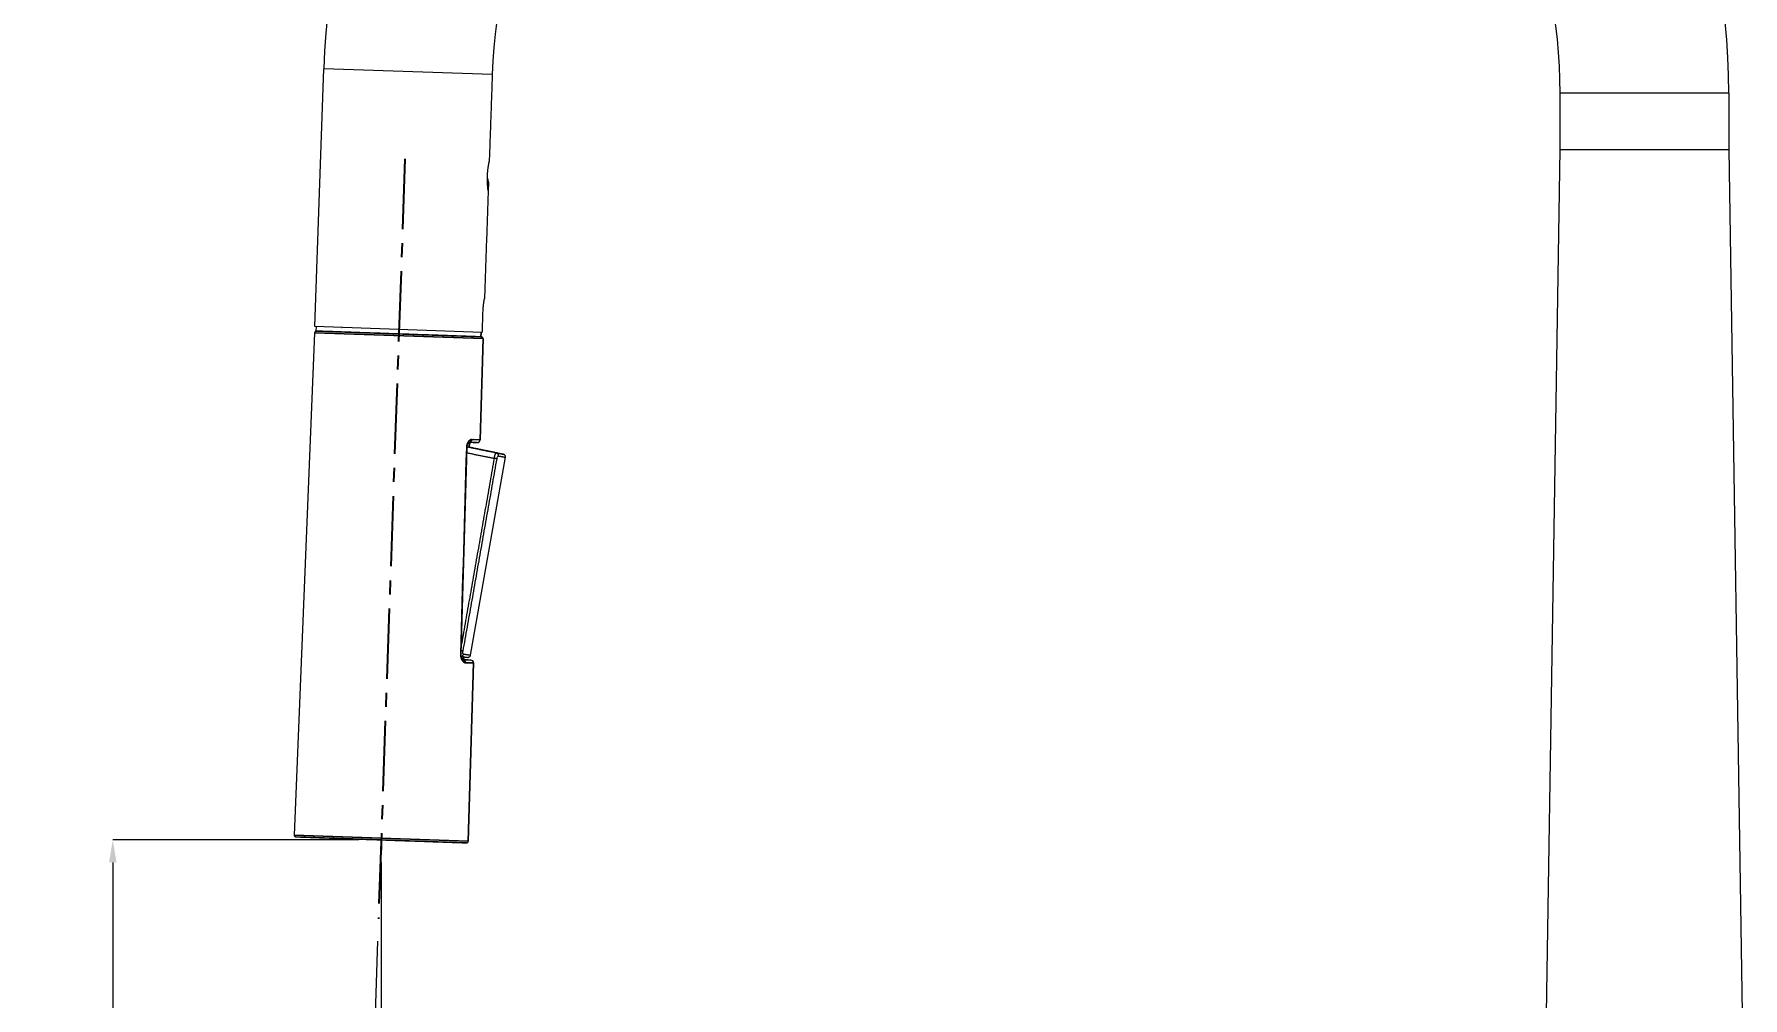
# Model space of a CAD drawing. Extents: x 2752 to 4118, y -1 to 999.
# Drawn here: x 3347.3 to 3651.3, y 611.8 to 783.1 of the extents above; entities that cross this region are included whole.
import ezdxf

# ---------------------------------------------------------------- set-up
doc = ezdxf.new("R2010")
doc.units = 0
doc.header["$LTSCALE"] = 10
doc.header["$MEASUREMENT"] = 0
doc.header["$PDMODE"] = 3
doc.header["$PDSIZE"] = -10
doc.linetypes.add('CENTER', pattern=[2, 1.25, -0.25, 0.25, -0.25])
doc.layers.get('0').update_dxf_attribs({"linetype": 'CONTINUOUS'})
doc.layers.get('DEFPOINTS').update_dxf_attribs({"linetype": 'CONTINUOUS'})
doc.layers.add('1', color=7, linetype='CONTINUOUS')
doc.styles.add('Daelim Dimension', font='NanumGothic.ttf')
doc.dimstyles.new('DEFAULT', dxfattribs={"dimscale": 2, "dimtxt": 2, "dimasz": 2, "dimexe": 0, "dimexo": 2, "dimgap": 1, "dimtad": 1, "dimdec": 0, "dimzin": 9, "dimdsep": 46, "dimtxsty": 'Daelim Dimension', "dimcen": 0.5, "dimclrd": 5, "dimclre": 5, "dimclrt": 256, "dimadec": 1, "dimazin": 0, "dimtfac": 1, "dimtdec": 0, "dimtix": 1, "dimtmove": 0, "dimatfit": 3, "dimfxl": 1, "dimtolj": 1, "dimtzin": 1, "dimlwd": 9, "dimlwe": 9, "dimarcsym": 0})

# ---------------------------------------------------------------- blocks, each defined once
blk = doc.blocks.new('*D13')
at = {"color": 5, "lineweight": 9, "ltscale": 0.5, "transparency": 16777216}
for p, q in [((3405.06, 639.87), (3361.32, 639.87)), ((3361.32, 635.87), (3361.32, 404.01)), ((3607.26, 400.01), (3361.32, 400.01))]:
    blk.add_line(p, q, dxfattribs=at)
at = {"color": 5, "ltscale": 0.5, "transparency": 16777216}
for points in [[(3360.66, 635.87), (3361.99, 635.87), (3361.32, 639.87)], [(3360.66, 404.01), (3361.99, 404.01), (3361.32, 400.01)]]:
    blk.add_solid(points, dxfattribs=at)
at = {"layer": 'DEFPOINTS', "color": 0, "ltscale": 0.5, "transparency": 16777216}
for p in [(3409.06, 639.87), (3361.32, 400.01), (3611.26, 400.01)]:
    blk.add_point(p, dxfattribs=at)
at = {"color": 7, "ltscale": 0.5, "transparency": 16777216, "insert": (3353.9, 519.94), "char_height": 10, "attachment_point": 5, "rotation": 90, "style": 'Daelim Dimension'}
blk.add_mtext('\\A1;240', dxfattribs=at)
blk = doc.blocks.new('*D14')
at = {"color": 5, "lineweight": 9, "ltscale": 0.5, "transparency": 16777216}
for p, q in [((3409.06, 634.04), (3409.06, 368)), ((3408.43, 621.84), (3399.57, 368.16))]:
    blk.add_line(p, q, dxfattribs=at)
blk.add_arc((3409.06, 639.87), 271.87, 268.843, 269.157, dxfattribs=at)
at = {"color": 5, "ltscale": 0.5, "transparency": 16777216}
for points in [[(3403.55, 367.39), (3403.59, 368.72), (3399.57, 368.16)], [(3405.06, 368.69), (3405.05, 367.36), (3409.06, 368)]]:
    blk.add_solid(points, dxfattribs=at)
at = {"layer": 'DEFPOINTS', "color": 0, "ltscale": 0.5, "transparency": 16777216}
for p in [(3413.29, 760.96), (3409.06, 639.87), (3409.06, 638.04), (3408.57, 625.83), (3402.73, 368.07)]:
    blk.add_point(p, dxfattribs=at)
at = {"color": 7, "ltscale": 0.5, "transparency": 16777216, "insert": (3404.45, 375.74), "char_height": 10, "attachment_point": 5, "rotation": 359, "style": 'Daelim Dimension'}
blk.add_mtext('\\A1;2.0°', dxfattribs=at)
blk = doc.blocks.new('*D12')
at = {"color": 5, "lineweight": 9, "ltscale": 0.5, "transparency": 16777216}
for p, q in [((3409.06, 635.87), (3409.06, 316.12)), ((3633.76, 368.41), (3633.76, 316.12)), ((3413.06, 316.12), (3629.76, 316.12))]:
    blk.add_line(p, q, dxfattribs=at)
at = {"color": 5, "ltscale": 0.5, "transparency": 16777216}
for points in [[(3413.06, 316.79), (3413.06, 315.46), (3409.06, 316.12)], [(3629.76, 316.79), (3629.76, 315.46), (3633.76, 316.12)]]:
    blk.add_solid(points, dxfattribs=at)
at = {"layer": 'DEFPOINTS', "color": 0, "ltscale": 0.5, "transparency": 16777216}
for p in [(3409.06, 639.87), (3633.76, 372.41), (3633.76, 316.12)]:
    blk.add_point(p, dxfattribs=at)
at = {"color": 7, "ltscale": 0.5, "transparency": 16777216, "insert": (3521.41, 323.57), "char_height": 10, "attachment_point": 5, "style": 'Daelim Dimension'}
blk.add_mtext('\\A1;225', dxfattribs=at)

msp = doc.modelspace()

# ---------------------------------------------------------------- linework, layer by layer
at = {"color": 1, "linetype": 'CENTER', "lineweight": -3}
msp.add_line((3413.29, 760.96), (3408.57, 625.83), dxfattribs=at)
at = {"ltscale": 0.5}
msp.add_line((3409.06, 639.87), (3409.06, 638.04), dxfattribs=at)
at = {"layer": '1', "color": 7, "linetype": 'Continuous', "lineweight": 18}
for p, q in [((3397.24, 731.14), (3398.84, 776.97)), ((3618.76, 762.61), (3618.76, 772.61)), ((3648.76, 772.61), (3648.76, 762.61)), ((3616.26, 602.61), (3618.76, 762.61)), ((3618.76, 762.61), (3648.76, 762.61)), ((3648.76, 762.61), (3651.26, 602.61)), ((3397.2, 730.04), (3393.58, 640.71)), ((3427.18, 728.99), (3397.2, 730.04)), ((3397.2, 730.04), (3427.18, 728.99)), ((3427.05, 730.09), (3397.24, 731.14)), ((3397.49, 731.13), (3397.46, 730.33)), ((3397.46, 730.33), (3426.81, 729.3)), ((3426.84, 730.1), (3426.81, 729.3)), ((3426.81, 729.3), (3426.83, 730.1)), ((3422.12, 729.17), (3422.13, 729.17)), ((3427.18, 728.99), (3426.65, 711)), ((3426.65, 711), (3427.18, 728.99)), ((3426.66, 711), (3427.18, 728.99)), ((3426.81, 729.3), (3426.89, 729.3)), ((3426.9, 729.3), (3426.89, 729.3)), ((3427.18, 728.99), (3427.18, 728.99)), ((3427.18, 728.99), (3427.18, 728.99)), ((3423.3, 672.89), (3424.34, 709.58)), ((3426.14, 710.51), (3424.69, 710.57)), ((3425.16, 711.05), (3426.65, 711)), ((3426.65, 711), (3425.16, 711.05)), ((3426.66, 711), (3426.65, 711)), ((3426.65, 711), (3426.66, 711)), ((3424.97, 672.73), (3431.17, 707.9)), ((3423.58, 671.88), (3425.01, 671.83)), ((3425.49, 671.32), (3424.01, 671.37)), ((3424.01, 671.37), (3425.49, 671.32)), ((3424.56, 639.63), (3425.49, 671.32)), ((3425.49, 671.32), (3424.56, 639.63)), ((3424.56, 639.63), (3425.49, 671.32)), ((3425.49, 671.32), (3425.49, 671.32)), ((3425.49, 671.32), (3425.49, 671.32)), ((3393.58, 640.71), (3424.56, 639.63)), ((3424.56, 639.63), (3393.58, 640.71)), ((3424.25, 639.34), (3393.87, 640.4)), ((3424.25, 639.34), (3424.25, 639.34)), ((3424.56, 639.63), (3424.56, 639.63)), ((3424.56, 639.63), (3424.56, 639.63))]:
    msp.add_line(p, q, dxfattribs=at)
at = {"layer": '1', "color": 7, "linetype": 'Continuous', "lineweight": 13}
for p, q in [((3428.82, 775.93), (3398.84, 776.97)), ((3648.76, 772.61), (3618.76, 772.61)), ((3431.16, 707.85), (3431.16, 707.85)), ((3424.97, 672.73), (3424.97, 672.73))]:
    msp.add_line(p, q, dxfattribs=at)
at = {"layer": '1', "color": 7, "linetype": 'Continuous', "lineweight": 18}
for centre, radius, start, end in [((3523.76, 772.61), 125, 0, 178), ((3523.76, 772.61), 95, 0, 178), ((3397.5, 730.03), 0.3, 88, 177.6817), ((3426.16, 711.01), 0.5, 268, 358.3183), ((3424.99, 671.33), 0.5, 358.3183, 88), ((3393.88, 640.7), 0.3, 177.6817, 268), ((3424.26, 639.64), 0.3, 268, 358.3183)]:
    msp.add_arc(centre, radius, start, end, dxfattribs=at)
for centre, major_axis, ratio, start_param, end_param in [((3427.86, 757.78), (-0.72, 2.53), 0.000473, 4.300718, 4.580255), ((3427.86, 757.78), (-0.72, 2.53), 0.000473, 1.710706, 1.982159), ((3426.88, 729), (0.01, 0.3), 0.999663, 4.717944, 6.283185), ((3426.88, 729), (-0.01, -0.3), 0.999663, 1.576352, 3.141593), ((3423.84, 709.59), (-0.5, 0.014), 0.000168, 3.142144, 3.706674), ((3424.71, 711.06), (-0.017, -0.5), 0.900696, 0, 1.576352), ((3422.8, 672.91), (0.5, -0.014), 0.000168, 6.282538, 6.840055), ((3423.56, 671.38), (-0.017, -0.5), 0.903585, 1.576352, 3.141593), ((3424.26, 639.64), (0.01, 0.3), 0.999663, 3.141593, 4.717944), ((3424.26, 639.64), (-0.01, -0.3), 0.999663, 0, 1.576352)]:
    msp.add_ellipse(centre, major_axis=major_axis, ratio=ratio, start_param=start_param, end_param=end_param, dxfattribs=at)
for points, degree in [([(3428.82, 775.93), (3428.28, 760.47)], 1), ([(3428.1, 755.27), (3427.43, 736.08)], 1), ([(3428.15, 756.77), (3428.15, 756.77)], 1), ([(3427.05, 730.09), (3427.18, 733.84)], 1), ([(3402.04, 730.97), (3402.03, 730.97), (3402.03, 730.97), (3402.02, 730.97)], 3), ([(3423.22, 672.9), (3423.57, 685.12), (3423.92, 697.35), (3424.27, 709.58)], 3), ([(3429.86, 708.63), (3424.36, 709.75)], 1), ([(3424.88, 710.51), (3424.88, 710.52), (3424.88, 710.53), (3424.88, 710.54)], 3), ([(3429.6, 708.63), (3429.55, 708.64), (3429.49, 708.64)], 2), ([(3429.92, 708.07), (3429.89, 708.08), (3429.83, 708.06), (3429.73, 707.96), (3429.65, 707.8), (3429.62, 707.68), (3429.61, 707.62)], 3), ([(3423.72, 672.9), (3423.69, 672.91), (3423.63, 672.94), (3423.58, 673.07), (3423.56, 673.25), (3423.57, 673.36), (3423.58, 673.42)], 3), ([(3423.89, 671.87), (3423.85, 671.87), (3423.81, 671.88), (3423.77, 671.89)], 3)]:
    msp.add_open_spline(points, degree=degree, dxfattribs=at)
for points, degree, knots in [([(3428.1, 755.27), (3428.1, 755.27), (3428.1, 755.28), (3428.1, 755.29), (3428.09, 755.32), (3428.09, 755.36), (3428.08, 755.39), (3428.08, 755.4), (3428.08, 755.41), (3428.08, 755.42), (3428.08, 755.44), (3428.08, 755.46), (3428.07, 755.51), (3428.06, 755.58), (3428.05, 755.67), (3428.04, 755.74), (3428.04, 755.76), (3428.04, 755.81), (3428.03, 755.84), (3428.02, 755.92), (3428.01, 756.04), (3428, 756.22), (3427.99, 756.36), (3427.98, 756.47), (3427.98, 756.5), (3427.98, 756.58), (3427.97, 756.61), (3427.97, 756.73), (3427.96, 756.88), (3427.96, 757.04), (3427.96, 757.16), (3427.96, 757.2), (3427.96, 757.29), (3427.96, 757.33), (3427.96, 757.45), (3427.96, 757.62), (3427.96, 757.88), (3427.97, 758.05), (3427.98, 758.15), (3427.98, 758.18), (3427.98, 758.22), (3427.98, 758.28), (3427.99, 758.34), (3428, 758.47), (3428.01, 758.63), (3428.02, 758.79), (3428.04, 758.91), (3428.04, 758.95), (3428.05, 759.03), (3428.05, 759.07), (3428.07, 759.18), (3428.09, 759.32), (3428.1, 759.46), (3428.12, 759.56), (3428.13, 759.6), (3428.13, 759.65), (3428.14, 759.68), (3428.14, 759.7), (3428.15, 759.77), (3428.17, 759.89), (3428.2, 760.04), (3428.21, 760.12), (3428.22, 760.17), (3428.22, 760.18), (3428.23, 760.2), (3428.23, 760.21), (3428.24, 760.24), (3428.24, 760.26), (3428.25, 760.3), (3428.26, 760.36), (3428.27, 760.4), (3428.27, 760.43), (3428.27, 760.44), (3428.28, 760.45), (3428.28, 760.45), (3428.28, 760.47), (3428.28, 760.47), (3428.28, 760.47)], 3, [0, 0, 0, 0, 0.031254, 0.031254, 0.062509, 0.093763, 0.093763, 0.101577, 0.101577, 0.10939, 0.10939, 0.125018, 0.125018, 0.156272, 0.187526, 0.187526, 0.203154, 0.203154, 0.218781, 0.218781, 0.250035, 0.28129, 0.312544, 0.312544, 0.328171, 0.328171, 0.343798, 0.343798, 0.375053, 0.406307, 0.406307, 0.421934, 0.421934, 0.437562, 0.437562, 0.468816, 0.50007, 0.531325, 0.531325, 0.539138, 0.539138, 0.546952, 0.562579, 0.562579, 0.593834, 0.625088, 0.625088, 0.640715, 0.640715, 0.656342, 0.656342, 0.687597, 0.718851, 0.718851, 0.734478, 0.742292, 0.742292, 0.750106, 0.750106, 0.78136, 0.812614, 0.843869, 0.843869, 0.851682, 0.851682, 0.859496, 0.859496, 0.875123, 0.875123, 0.906378, 0.937632, 0.937632, 0.953259, 0.953259, 0.968886, 0.968886, 1, 1, 1, 1]), ([(3427.18, 733.84), (3427.19, 733.92), (3427.19, 734.06), (3427.2, 734.28), (3427.21, 734.42), (3427.22, 734.51), (3427.22, 734.53), (3427.23, 734.56), (3427.23, 734.58), (3427.23, 734.63), (3427.23, 734.67), (3427.24, 734.77), (3427.26, 734.9), (3427.27, 735.03), (3427.28, 735.12), (3427.29, 735.15), (3427.29, 735.21), (3427.3, 735.24), (3427.31, 735.32), (3427.32, 735.43), (3427.34, 735.58), (3427.36, 735.67), (3427.37, 735.73), (3427.37, 735.75), (3427.38, 735.78), (3427.38, 735.8), (3427.39, 735.85), (3427.4, 735.92), (3427.41, 735.97), (3427.41, 736), (3427.42, 736.01), (3427.42, 736.03), (3427.42, 736.03), (3427.43, 736.06), (3427.43, 736.08), (3427.43, 736.08), (3427.43, 736.08)], 3, [0, 0, 0, 0, 0.062521, 0.125042, 0.187563, 0.187563, 0.203193, 0.203193, 0.218823, 0.218823, 0.250084, 0.250084, 0.312604, 0.375125, 0.375125, 0.406386, 0.406386, 0.437646, 0.437646, 0.500167, 0.562688, 0.625209, 0.625209, 0.656469, 0.656469, 0.68773, 0.68773, 0.750251, 0.812772, 0.812772, 0.844032, 0.844032, 0.875292, 0.875292, 0.937813, 1, 1, 1, 1]), ([(3426.89, 729.3), (3426.82, 729.3), (3425.72, 729.34), (3424.53, 729.38), (3420.11, 729.54), (3417.25, 729.64), (3414.62, 729.73), (3409.02, 729.92), (3406.44, 730.01), (3403.64, 730.11), (3399.45, 730.26), (3398.41, 730.29), (3397.51, 730.33), (3397.51, 730.33)], 2, [0, 0, 0, 0.126096, 0.126096, 0.252192, 0.378288, 0.378288, 0.504383, 0.630479, 0.630479, 0.756575, 0.882671, 0.882671, 1, 1, 1]), ([(3402.02, 730.97), (3402.03, 730.97), (3402.03, 730.97), (3402.04, 730.97), (3402.04, 730.97)], 3, [0, 0, 0, 0, 0.930207, 1, 1, 1, 1]), ([(3424.27, 709.58), (3424.18, 706.51), (3424, 700.38), (3423.74, 691.2), (3423.48, 682.04), (3423.31, 675.94), (3423.22, 672.9)], 3, [0, 0, 0, 0, 0.250971, 0.501295, 0.750971, 1, 1, 1, 1]), ([(3424.27, 709.58), (3424.27, 709.59), (3424.27, 709.6), (3424.27, 709.62), (3424.27, 709.63), (3424.27, 709.65), (3424.27, 709.67), (3424.27, 709.69), (3424.27, 709.7), (3424.27, 709.72), (3424.28, 709.74), (3424.28, 709.76), (3424.28, 709.78), (3424.28, 709.8), (3424.28, 709.82), (3424.29, 709.84), (3424.29, 709.86), (3424.29, 709.88), (3424.3, 709.89), (3424.3, 709.91), (3424.3, 709.93), (3424.31, 709.95), (3424.31, 709.97), (3424.31, 709.99), (3424.32, 710.01), (3424.32, 710.03), (3424.33, 710.06), (3424.33, 710.08), (3424.34, 710.1), (3424.34, 710.12), (3424.35, 710.14), (3424.36, 710.16), (3424.36, 710.18), (3424.37, 710.2), (3424.38, 710.22), (3424.38, 710.24), (3424.39, 710.26), (3424.4, 710.28), (3424.4, 710.3), (3424.41, 710.32), (3424.42, 710.34), (3424.43, 710.36), (3424.44, 710.38), (3424.45, 710.4), (3424.45, 710.42), (3424.46, 710.44), (3424.47, 710.46), (3424.48, 710.48), (3424.49, 710.5), (3424.5, 710.52), (3424.51, 710.54), (3424.52, 710.56), (3424.55, 710.6), (3424.58, 710.66), (3424.63, 710.73), (3424.68, 710.79), (3424.73, 710.85), (3424.78, 710.89), (3424.82, 710.93), (3424.87, 710.96), (3424.91, 710.98), (3424.94, 711), (3424.98, 711.02), (3425.01, 711.03), (3425.04, 711.04), (3425.06, 711.05), (3425.08, 711.05), (3425.1, 711.05), (3425.12, 711.05), (3425.14, 711.05), (3425.15, 711.05), (3425.15, 711.05), (3425.16, 711.05)], 3, [0, 0, 0, 0, 0.006653, 0.013388, 0.020206, 0.027106, 0.034088, 0.041152, 0.048299, 0.055527, 0.062838, 0.07023, 0.077704, 0.085259, 0.092897, 0.100616, 0.108417, 0.1163, 0.124264, 0.13231, 0.140438, 0.148649, 0.156941, 0.165316, 0.173773, 0.182312, 0.190934, 0.199639, 0.208425, 0.217294, 0.226244, 0.235277, 0.244392, 0.253589, 0.262867, 0.272228, 0.28167, 0.291195, 0.300801, 0.31049, 0.320261, 0.330115, 0.340051, 0.350069, 0.360171, 0.370355, 0.380621, 0.39097, 0.401402, 0.411916, 0.422513, 0.433191, 0.443952, 0.49424, 0.542187, 0.587807, 0.631102, 0.672072, 0.710714, 0.747024, 0.781, 0.812637, 0.841935, 0.868893, 0.893509, 0.915782, 0.935706, 0.953278, 0.968493, 0.981351, 0.991853, 1, 1, 1, 1]), ([(3425.16, 711.05), (3425.15, 711.05), (3425.15, 711.05), (3425.14, 711.05), (3425.13, 711.05), (3425.12, 711.05), (3425.11, 711.05), (3425.1, 711.05), (3425.09, 711.05), (3425.08, 711.05), (3425.07, 711.05), (3425.05, 711.04), (3425.04, 711.04), (3425.03, 711.04), (3425.02, 711.04), (3425.01, 711.03), (3425, 711.03), (3424.97, 711.02), (3424.91, 710.99), (3424.84, 710.95), (3424.78, 710.9), (3424.72, 710.84), (3424.66, 710.77), (3424.6, 710.68), (3424.54, 710.59), (3424.49, 710.51), (3424.46, 710.43), (3424.42, 710.36), (3424.39, 710.28), (3424.37, 710.2), (3424.34, 710.1), (3424.31, 709.99), (3424.29, 709.88), (3424.28, 709.79), (3424.27, 709.73), (3424.27, 709.69), (3424.27, 709.65), (3424.27, 709.62), (3424.27, 709.59), (3424.27, 709.58)], 3, [0, 0, 0, 0, 0.009296, 0.018548, 0.02776, 0.03693, 0.046061, 0.055154, 0.064209, 0.073227, 0.08221, 0.091159, 0.100075, 0.108958, 0.117811, 0.126633, 0.135427, 0.144194, 0.213426, 0.281551, 0.326671, 0.371782, 0.432241, 0.493449, 0.555854, 0.596018, 0.635058, 0.673116, 0.710349, 0.74692, 0.783005, 0.836666, 0.890296, 0.917291, 0.94454, 0.958225, 0.972024, 0.985946, 1, 1, 1, 1]), ([(3424.34, 709.57), (3424.34, 709.63), (3424.35, 709.76), (3424.38, 709.94), (3424.42, 710.11), (3424.48, 710.29), (3424.53, 710.44), (3424.55, 710.53), (3424.55, 710.55)], 3, [0, 0, 0, 0, 0.111525, 0.226045, 0.344404, 0.467339, 0.726836, 1, 1, 1, 1]), ([(3424.5, 710.3), (3424.54, 710.34), (3424.58, 710.38), (3424.66, 710.45), (3424.71, 710.47), (3424.75, 710.49), (3424.75, 710.49), (3424.75, 710.49)], 3, [0, 0, 0, 0, 0.499998, 0.499998, 0.999998, 0.999998, 1, 1, 1, 1]), ([(3424.75, 710.49), (3424.73, 710.49), (3424.71, 710.47), (3424.66, 710.44), (3424.6, 710.4), (3424.55, 710.35), (3424.52, 710.32), (3424.5, 710.3)], 3, [0, 0, 0, 0, 0.160229, 0.320679, 0.595568, 0.822542, 1, 1, 1, 1]), ([(3424.67, 709.69), (3424.67, 709.7), (3424.68, 709.73), (3424.68, 709.78), (3424.69, 709.87), (3424.71, 709.98), (3424.74, 710.12), (3424.79, 710.27), (3424.83, 710.38), (3424.86, 710.45), (3424.86, 710.46)], 3, [0, 0, 0, 0, 0.022646, 0.102655, 0.182145, 0.339943, 0.49817, 0.712519, 0.935155, 1, 1, 1, 1]), ([(3424.69, 710.57), (3426.05, 710.52), (3426.14, 710.51), (3426.14, 710.51)], 2, [0, 0, 0, 0.941608, 1, 1, 1]), ([(3424.74, 709.68), (3424.74, 709.71), (3424.75, 709.8), (3424.77, 709.96), (3424.81, 710.12), (3424.86, 710.3), (3424.88, 710.38), (3424.88, 710.43)], 3, [0, 0, 0, 0, 0.074309, 0.253394, 0.434751, 0.619572, 1, 1, 1, 1]), ([(3424.87, 710.54), (3424.88, 710.54), (3424.88, 710.54), (3424.92, 710.55), (3424.96, 710.56), (3425, 710.55)], 3, [0, 0, 0, 0, 0.015993, 0.015993, 1, 1, 1, 1]), ([(3425, 710.55), (3425, 710.55), (3424.99, 710.55), (3424.98, 710.55), (3424.97, 710.55), (3424.95, 710.55), (3424.93, 710.55), (3424.9, 710.55), (3424.88, 710.54), (3424.88, 710.54)], 3, [0, 0, 0, 0, 0.085338, 0.178784, 0.280338, 0.390001, 0.595175, 0.856403, 1, 1, 1, 1]), ([(3425.48, 711.04), (3425.48, 711.04), (3425.47, 711.04), (3425.45, 711.04), (3425.43, 711.04), (3425.4, 711.03), (3425.36, 711.03), (3425.32, 711.01), (3425.28, 710.99), (3425.25, 710.97), (3425.23, 710.95), (3425.23, 710.95)], 3, [0, 0, 0, 0, 0.05043, 0.121523, 0.213267, 0.325623, 0.458574, 0.612109, 0.786218, 0.98087, 1, 1, 1, 1]), ([(3431.15, 707.85), (3431.16, 707.87), (3431.18, 707.95), (3431.16, 708.08), (3431.1, 708.2), (3431.02, 708.29), (3430.95, 708.35), (3430.9, 708.38), (3430.86, 708.4), (3430.82, 708.41), (3430.78, 708.43), (3430.74, 708.44), (3430.66, 708.45), (3430.62, 708.46)], 3, [0, 0, 0, 0, 0.026057, 0.091401, 0.144349, 0.18955, 0.22749, 0.259002, 0.29291, 0.345859, 0.464461, 0.724124, 1, 1, 1, 1]), ([(3423.25, 672.9), (3423.25, 672.9), (3423.24, 672.9), (3423.23, 672.9), (3423.21, 672.9), (3423.19, 672.9), (3423.19, 672.9), (3423.18, 672.9)], 3, [0, 0, 0, 0, 0.196626, 0.196626, 0.736435, 0.736435, 1, 1, 1, 1]), ([(3423.22, 672.9), (3423.22, 672.89), (3423.22, 672.88), (3423.22, 672.86), (3423.22, 672.84), (3423.22, 672.82), (3423.22, 672.81), (3423.22, 672.79), (3423.22, 672.77), (3423.22, 672.74), (3423.23, 672.69), (3423.23, 672.59), (3423.24, 672.48), (3423.27, 672.34), (3423.31, 672.19), (3423.36, 672.03), (3423.42, 671.91), (3423.47, 671.81), (3423.5, 671.75), (3423.54, 671.69), (3423.58, 671.63), (3423.62, 671.59), (3423.66, 671.54), (3423.7, 671.5), (3423.74, 671.47), (3423.78, 671.44), (3423.82, 671.42), (3423.85, 671.41), (3423.88, 671.4), (3423.9, 671.39), (3423.91, 671.38), (3423.93, 671.38), (3423.95, 671.37), (3423.97, 671.37), (3423.99, 671.37), (3424.01, 671.37), (3424.01, 671.37)], 3, [0, 0, 0, 0, 0.007064, 0.014098, 0.021101, 0.028076, 0.035023, 0.041943, 0.048838, 0.055708, 0.083063, 0.110219, 0.164113, 0.218088, 0.291094, 0.366766, 0.446376, 0.486568, 0.526197, 0.565375, 0.60422, 0.642853, 0.681396, 0.719974, 0.753794, 0.787805, 0.822087, 0.856719, 0.874176, 0.891744, 0.909434, 0.927254, 0.945211, 0.963316, 0.981577, 1, 1, 1, 1]), ([(3424.01, 671.37), (3424.01, 671.37), (3424, 671.37), (3423.99, 671.37), (3423.97, 671.37), (3423.95, 671.38), (3423.92, 671.38), (3423.9, 671.39), (3423.87, 671.4), (3423.83, 671.42), (3423.8, 671.44), (3423.76, 671.46), (3423.72, 671.5), (3423.67, 671.54), (3423.63, 671.59), (3423.58, 671.64), (3423.53, 671.71), (3423.48, 671.79), (3423.44, 671.86), (3423.41, 671.92), (3423.4, 671.96), (3423.38, 672), (3423.36, 672.04), (3423.35, 672.08), (3423.33, 672.12), (3423.32, 672.16), (3423.31, 672.2), (3423.3, 672.25), (3423.29, 672.29), (3423.28, 672.33), (3423.27, 672.37), (3423.26, 672.41), (3423.25, 672.45), (3423.25, 672.49), (3423.24, 672.53), (3423.24, 672.57), (3423.23, 672.61), (3423.23, 672.65), (3423.23, 672.68), (3423.22, 672.72), (3423.22, 672.76), (3423.22, 672.79), (3423.22, 672.83), (3423.22, 672.86), (3423.22, 672.89), (3423.22, 672.9)], 3, [0, 0, 0, 0, 0.011177, 0.02504, 0.041588, 0.060817, 0.082723, 0.107305, 0.134563, 0.164496, 0.197102, 0.232377, 0.270316, 0.310913, 0.354165, 0.400069, 0.448622, 0.499827, 0.553697, 0.575007, 0.595984, 0.616627, 0.636938, 0.656916, 0.676562, 0.695877, 0.714861, 0.733514, 0.751834, 0.769823, 0.787479, 0.804802, 0.821793, 0.838454, 0.854786, 0.870789, 0.886463, 0.90181, 0.916828, 0.931517, 0.945877, 0.959907, 0.973605, 0.98697, 1, 1, 1, 1]), ([(3423.22, 672.9), (3423.24, 672.9), (3423.26, 672.9), (3423.29, 672.89), (3423.29, 672.89), (3423.3, 672.89), (3423.3, 672.89), (3423.29, 672.89), (3423.29, 672.89), (3423.29, 672.89)], 3, [0, 0, 0, 0, 0.33332, 0.33332, 0.66664, 0.66664, 0.999961, 0.999961, 1, 1, 1, 1]), ([(3423.47, 671.94), (3423.47, 671.94), (3423.48, 671.98), (3423.45, 672.05), (3423.39, 672.2), (3423.34, 672.38), (3423.3, 672.62), (3423.3, 672.8), (3423.3, 672.91)], 3, [0, 0, 0, 0, 0.063614, 0.316769, 0.464225, 0.625853, 0.802995, 1, 1, 1, 1]), ([(3423.65, 671.95), (3423.65, 671.95), (3423.65, 671.95), (3423.61, 671.97), (3423.57, 672), (3423.49, 672.07), (3423.45, 672.11), (3423.41, 672.16), (3423.41, 672.16), (3423.41, 672.16)], 3, [0, 0, 0, 0, 0.000001, 0.000001, 0.485674, 0.485674, 0.971347, 0.971347, 1, 1, 1, 1]), ([(3423.51, 672.05), (3423.53, 672.03), (3423.56, 672.01), (3423.61, 671.97), (3423.63, 671.96), (3423.65, 671.95)], 3, [0, 0, 0, 0, 0.435099, 0.718243, 1, 1, 1, 1]), ([(3425.01, 671.83), (3425.01, 671.83), (3424.92, 671.83), (3423.58, 671.88)], 2, [0, 0, 0, 0.058976, 1, 1, 1]), ([(3423.79, 671.91), (3423.79, 671.93), (3423.77, 671.97), (3423.74, 672.05), (3423.71, 672.14), (3423.69, 672.24), (3423.66, 672.35), (3423.65, 672.44), (3423.64, 672.49), (3423.64, 672.51)], 3, [0, 0, 0, 0, 0.090007, 0.261406, 0.427736, 0.590007, 0.749305, 0.946228, 1, 1, 1, 1]), ([(3423.77, 671.89), (3423.8, 671.9), (3423.84, 671.95), (3423.82, 672.03), (3423.77, 672.18), (3423.73, 672.32), (3423.72, 672.43), (3423.71, 672.47)], 3, [0, 0, 0, 0, 0.237902, 0.534542, 0.707084, 0.896366, 1, 1, 1, 1]), ([(3423.77, 671.96), (3423.78, 671.96), (3423.78, 671.95), (3423.79, 671.93), (3423.8, 671.91), (3423.8, 671.89), (3423.81, 671.88), (3423.81, 671.87), (3423.81, 671.87)], 3, [0, 0, 0, 0, 0.138186, 0.351047, 0.565627, 0.781925, 0.99994, 1, 1, 1, 1]), ([(3423.77, 671.89), (3423.78, 671.89), (3423.79, 671.88), (3423.82, 671.88), (3423.84, 671.87), (3423.86, 671.87), (3423.88, 671.87), (3423.89, 671.87), (3423.89, 671.87)], 3, [0, 0, 0, 0, 0.14212, 0.397261, 0.607019, 0.751155, 0.882148, 1, 1, 1, 1]), ([(3424.13, 672.35), (3424.19, 672.35), (3424.31, 672.33), (3424.38, 672.32), (3424.43, 672.32), (3424.46, 672.32), (3424.53, 672.32), (3424.62, 672.33), (3424.73, 672.38), (3424.85, 672.47), (3424.94, 672.59), (3424.96, 672.69), (3424.96, 672.73)], 3, [0, 0, 0, 0, 0.244962, 0.546537, 0.684449, 0.769035, 0.803935, 0.829181, 0.866715, 0.91129, 0.962679, 1, 1, 1, 1]), ([(3393.87, 640.4), (3393.87, 640.4), (3394.8, 640.37), (3395.88, 640.33), (3400.21, 640.18), (3403.11, 640.08), (3405.77, 639.98), (3411.56, 639.78), (3414.28, 639.69), (3417.24, 639.58), (3421.8, 639.42), (3423.03, 639.38), (3424.17, 639.34), (3424.25, 639.34)], 2, [0, 0, 0, 0.117322, 0.117322, 0.243419, 0.369516, 0.369516, 0.495613, 0.62171, 0.62171, 0.747806, 0.873903, 0.873903, 1, 1, 1])]:
    msp.add_open_spline(points, degree=degree, knots=knots, dxfattribs=at)
for points, weights, degree in [([(3428.15, 756.77), (3428.1, 755.27), (3428.1, 755.27)], [1, 0.836660026534, 1], 2), ([(3428.1, 755.27), (3428.1, 755.27), (3428.15, 756.77)], [1, 0.836660026534, 1], 2), ([(3424.17, 709.58), (3424.38, 709.58), (3424.4, 709.58), (3424.27, 709.58)], [1.03580858388, 0.938446723041, 1.03962661361, 1.3393482556], 3), ([(3425.16, 711.05), (3425.15, 710.74), (3424.94, 710.56), (3424.69, 710.57)], [1.0711962106, 0.920114650538, 1.00948448808, 1.33930572323], 3), ([(3429.86, 708.63), (3431.89, 708.2), (3429.57, 708.64)], [1, 0.930947578956, 1], 2), ([(3429.92, 708.07), (3430.01, 708.55), (3429.57, 708.64)], [1, 0.715942795129, 1], 2), ([(3423.19, 672.49), (3423.84, 672.39), (3424.15, 672.35)], [1, 0.979843125939, 0.971454094555], 2), ([(3423.35, 672.49), (3423.66, 672.56), (3423.72, 672.9)], [0.899037310233, 0.781598871336, 1], 2), ([(3423.58, 671.88), (3423.83, 671.87), (3424.02, 671.67), (3424.01, 671.37)], [1.33612899534, 1.01036550662, 0.921390242185, 1.06920320204], 3)]:
    msp.add_rational_spline(points, weights, degree=degree, dxfattribs=at)
at = {"layer": '1', "color": 7, "linetype": 'Continuous', "lineweight": 13}
for points in [[(3424.32, 708.69), (3429.16, 707.7)], [(3429.57, 708.64), (3424.35, 709.7)], [(3429.16, 707.7), (3423.35, 674.72)], [(3429.61, 707.62), (3423.58, 673.42)]]:
    msp.add_open_spline(points, degree=1, dxfattribs=at)
for points, knots in [([(3429.16, 707.7), (3429.17, 707.71), (3429.17, 707.72), (3429.17, 707.73), (3429.17, 707.75), (3429.18, 707.76), (3429.18, 707.78), (3429.18, 707.8), (3429.19, 707.81), (3429.19, 707.83), (3429.19, 707.84), (3429.2, 707.86), (3429.2, 707.87), (3429.2, 707.89), (3429.21, 707.91), (3429.21, 707.92), (3429.22, 707.94), (3429.22, 707.95), (3429.22, 707.97), (3429.23, 707.98), (3429.23, 708), (3429.24, 708.01), (3429.24, 708.03), (3429.25, 708.04), (3429.25, 708.06), (3429.25, 708.08), (3429.26, 708.09), (3429.26, 708.11), (3429.27, 708.12), (3429.27, 708.13), (3429.28, 708.15), (3429.28, 708.16), (3429.29, 708.18), (3429.29, 708.19), (3429.3, 708.21), (3429.3, 708.22), (3429.3, 708.24), (3429.31, 708.25), (3429.31, 708.26), (3429.32, 708.28), (3429.32, 708.29), (3429.33, 708.3), (3429.33, 708.32), (3429.34, 708.33), (3429.34, 708.34), (3429.35, 708.35), (3429.35, 708.37), (3429.37, 708.39), (3429.39, 708.44), (3429.41, 708.49), (3429.44, 708.54), (3429.46, 708.57), (3429.48, 708.59), (3429.48, 708.59), (3429.48, 708.6), (3429.49, 708.6), (3429.49, 708.61), (3429.5, 708.61), (3429.51, 708.62), (3429.51, 708.62), (3429.52, 708.63), (3429.52, 708.63), (3429.53, 708.63), (3429.54, 708.64), (3429.54, 708.64), (3429.55, 708.64), (3429.56, 708.64), (3429.56, 708.64), (3429.57, 708.64), (3429.57, 708.64)], [0, 0, 0, 0, 0.010045, 0.020116, 0.030213, 0.040337, 0.050488, 0.060665, 0.070869, 0.081101, 0.09136, 0.101646, 0.11196, 0.122301, 0.132671, 0.143068, 0.153494, 0.163948, 0.17443, 0.184941, 0.19548, 0.206048, 0.216646, 0.227272, 0.237928, 0.248613, 0.259327, 0.270071, 0.280845, 0.291649, 0.302483, 0.313346, 0.324241, 0.335165, 0.34612, 0.357106, 0.368122, 0.379169, 0.390247, 0.401356, 0.412497, 0.423669, 0.434872, 0.446106, 0.457373, 0.468671, 0.480001, 0.491363, 0.548976, 0.610265, 0.675237, 0.7439, 0.753345, 0.763493, 0.774343, 0.785895, 0.79815, 0.811107, 0.824767, 0.839129, 0.854193, 0.869961, 0.88643, 0.903602, 0.921477, 0.940054, 0.959333, 0.979315, 1, 1, 1, 1]), ([(3429.61, 707.62), (3429.59, 707.63), (3429.57, 707.63), (3429.5, 707.64), (3429.47, 707.65), (3429.39, 707.66), (3429.35, 707.67), (3429.26, 707.68), (3429.21, 707.69), (3429.16, 707.7)], [0, 0, 0, 0, 0.25, 0.25, 0.5, 0.5, 0.75, 0.75, 1, 1, 1, 1]), ([(3431.16, 707.85), (3431.15, 707.85), (3431.15, 707.85), (3431.15, 707.85), (3431.15, 707.85), (3431.15, 707.85), (3431.14, 707.85), (3431.14, 707.85), (3431.14, 707.85), (3431.13, 707.85), (3431.13, 707.85), (3431.13, 707.85), (3431.12, 707.85), (3431.12, 707.85), (3431.11, 707.85), (3431.11, 707.85), (3431.1, 707.85), (3431.1, 707.85), (3431.09, 707.86), (3431.09, 707.86), (3431.08, 707.86), (3431.08, 707.86), (3431.07, 707.86), (3431.06, 707.86), (3431.06, 707.86), (3431.05, 707.86), (3431.04, 707.86), (3431.03, 707.87), (3431.03, 707.87), (3431.02, 707.87), (3431.01, 707.87), (3431, 707.87), (3430.99, 707.87), (3430.98, 707.87), (3430.97, 707.88), (3430.96, 707.88), (3430.96, 707.88), (3430.95, 707.88), (3430.94, 707.88), (3430.92, 707.88), (3430.91, 707.89), (3430.9, 707.89), (3430.89, 707.89), (3430.88, 707.89), (3430.87, 707.89), (3430.86, 707.9), (3430.85, 707.9), (3430.83, 707.9), (3430.82, 707.9), (3430.81, 707.91), (3430.79, 707.91), (3430.78, 707.91), (3430.77, 707.91), (3430.75, 707.92), (3430.74, 707.92), (3430.73, 707.92), (3430.71, 707.92), (3430.7, 707.93), (3430.68, 707.93), (3430.67, 707.93), (3430.65, 707.93), (3430.64, 707.94), (3430.62, 707.94), (3430.61, 707.94), (3430.59, 707.95), (3430.57, 707.95), (3430.56, 707.95), (3430.54, 707.96), (3430.52, 707.96), (3430.5, 707.96), (3430.49, 707.97), (3430.47, 707.97), (3430.45, 707.97), (3430.43, 707.98), (3430.41, 707.98), (3430.39, 707.98), (3430.38, 707.99), (3430.36, 707.99), (3430.34, 707.99), (3430.32, 708), (3430.3, 708), (3430.28, 708), (3430.26, 708.01), (3430.24, 708.01), (3430.22, 708.02), (3430.19, 708.02), (3430.17, 708.02), (3430.15, 708.03), (3430.13, 708.03), (3430.11, 708.04), (3430.08, 708.04), (3430.06, 708.05), (3430.04, 708.05), (3430.02, 708.05), (3429.99, 708.06), (3429.97, 708.06), (3429.95, 708.07), (3429.93, 708.07), (3429.92, 708.07)], [0, 0, 0, 0, 0.010294, 0.020591, 0.03089, 0.041192, 0.051497, 0.061804, 0.072114, 0.082426, 0.092741, 0.103058, 0.113378, 0.123701, 0.134026, 0.144353, 0.154684, 0.165017, 0.175352, 0.18569, 0.196031, 0.206374, 0.21672, 0.227068, 0.237419, 0.247772, 0.258128, 0.268487, 0.278848, 0.289212, 0.299578, 0.309947, 0.320319, 0.330693, 0.341069, 0.351449, 0.36183, 0.372215, 0.382602, 0.392991, 0.403383, 0.413778, 0.424175, 0.434575, 0.444978, 0.455383, 0.46579, 0.476201, 0.486613, 0.497029, 0.507447, 0.517867, 0.52829, 0.538716, 0.549144, 0.559575, 0.570008, 0.580444, 0.590883, 0.601324, 0.611768, 0.622214, 0.632663, 0.643114, 0.653568, 0.664025, 0.674484, 0.684946, 0.69541, 0.705877, 0.716347, 0.726819, 0.737294, 0.747771, 0.758251, 0.768733, 0.779218, 0.789706, 0.800196, 0.810689, 0.821184, 0.831682, 0.842182, 0.852685, 0.863191, 0.873699, 0.88421, 0.894724, 0.90524, 0.915758, 0.926279, 0.936803, 0.94733, 0.957858, 0.96839, 0.978924, 0.989461, 1, 1, 1, 1]), ([(3423.72, 672.9), (3423.73, 672.9), (3423.75, 672.9), (3423.77, 672.89), (3423.79, 672.89), (3423.82, 672.89), (3423.84, 672.88), (3423.86, 672.88), (3423.89, 672.88), (3423.91, 672.87), (3423.93, 672.87), (3423.95, 672.87), (3423.98, 672.86), (3424, 672.86), (3424.02, 672.86), (3424.04, 672.85), (3424.06, 672.85), (3424.08, 672.85), (3424.1, 672.84), (3424.12, 672.84), (3424.14, 672.84), (3424.16, 672.84), (3424.18, 672.83), (3424.2, 672.83), (3424.22, 672.83), (3424.24, 672.83), (3424.26, 672.82), (3424.28, 672.82), (3424.29, 672.82), (3424.31, 672.82), (3424.33, 672.81), (3424.35, 672.81), (3424.36, 672.81), (3424.38, 672.81), (3424.4, 672.8), (3424.41, 672.8), (3424.43, 672.8), (3424.45, 672.8), (3424.46, 672.79), (3424.48, 672.79), (3424.49, 672.79), (3424.51, 672.79), (3424.52, 672.79), (3424.54, 672.78), (3424.55, 672.78), (3424.56, 672.78), (3424.58, 672.78), (3424.59, 672.78), (3424.61, 672.77), (3424.62, 672.77), (3424.63, 672.77), (3424.64, 672.77), (3424.66, 672.77), (3424.67, 672.77), (3424.68, 672.76), (3424.69, 672.76), (3424.7, 672.76), (3424.71, 672.76), (3424.73, 672.76), (3424.74, 672.76), (3424.75, 672.76), (3424.76, 672.75), (3424.77, 672.75), (3424.78, 672.75), (3424.79, 672.75), (3424.8, 672.75), (3424.8, 672.75), (3424.81, 672.75), (3424.82, 672.75), (3424.83, 672.75), (3424.84, 672.74), (3424.85, 672.74), (3424.85, 672.74), (3424.86, 672.74), (3424.87, 672.74), (3424.87, 672.74), (3424.88, 672.74), (3424.89, 672.74), (3424.89, 672.74), (3424.9, 672.74), (3424.91, 672.74), (3424.91, 672.74), (3424.92, 672.73), (3424.92, 672.73), (3424.93, 672.73), (3424.93, 672.73), (3424.93, 672.73), (3424.94, 672.73), (3424.94, 672.73), (3424.95, 672.73), (3424.95, 672.73), (3424.95, 672.73), (3424.96, 672.73), (3424.96, 672.73), (3424.96, 672.73), (3424.96, 672.73), (3424.96, 672.73), (3424.97, 672.73), (3424.97, 672.73)], [0, 0, 0, 0, 0.01054, 0.021077, 0.031611, 0.042143, 0.052672, 0.063199, 0.073723, 0.084244, 0.094763, 0.105279, 0.115793, 0.126304, 0.136813, 0.147319, 0.157822, 0.168323, 0.178821, 0.189317, 0.199809, 0.2103, 0.220788, 0.231273, 0.241755, 0.252236, 0.262713, 0.273188, 0.28366, 0.29413, 0.304597, 0.315061, 0.325523, 0.335983, 0.346439, 0.356893, 0.367345, 0.377794, 0.38824, 0.398684, 0.409125, 0.419564, 0.43, 0.440433, 0.450864, 0.461293, 0.471718, 0.482141, 0.492562, 0.50298, 0.513395, 0.523808, 0.534218, 0.544626, 0.555031, 0.565433, 0.575833, 0.58623, 0.596625, 0.607017, 0.617406, 0.627793, 0.638177, 0.648559, 0.658938, 0.669315, 0.679689, 0.69006, 0.700429, 0.710795, 0.721159, 0.73152, 0.741878, 0.752234, 0.762587, 0.772938, 0.783286, 0.793632, 0.803975, 0.814315, 0.824653, 0.834988, 0.845321, 0.855651, 0.865978, 0.876303, 0.886625, 0.896945, 0.907262, 0.917577, 0.927889, 0.938198, 0.948505, 0.958809, 0.969111, 0.97941, 0.989706, 1, 1, 1, 1])]:
    msp.add_open_spline(points, degree=3, knots=knots, dxfattribs=at)
msp.add_rational_spline([(3423.58, 673.42), (3423.53, 673.43), (3423.44, 673.45), (3423.32, 673.47)], [1.16571037126, 1.05706205026, 1.00184033844, 1.00004523579], degree=3, dxfattribs=at)

# ---------------------------------------------------------------- dimensions: what is measured, and where the dimension line sits
at = {"color": 5, "ltscale": 0.5}
dim = msp.add_angular_dim_2l(base=(3402.73, 368.07), line1=((3413.29, 760.96), (3408.57, 625.83)), line2=((3409.06, 639.87), (3409.06, 638.04)), dimstyle='DEFAULT', override={"dimtxt": 5, "dimclrt": 7}, dxfattribs=at)
dim.commit()
dim.dimension.update_dxf_attribs({"geometry": '*D14', "text_midpoint": (3404.45, 375.74)})
dim = msp.add_linear_dim(base=(3361.32, 400.01), p1=(3409.06, 639.87), p2=(3611.26, 400.01), angle=90, dimstyle='DEFAULT', override={"dimtxt": 5, "dimclrt": 7}, dxfattribs=at)
dim.commit()
dim.dimension.update_dxf_attribs({"geometry": '*D13', "text_midpoint": (3353.9, 519.94)})
dim = msp.add_linear_dim(base=(3633.76, 316.12), p1=(3409.06, 639.87), p2=(3633.76, 372.41), dimstyle='DEFAULT', override={"dimtxt": 5, "dimclrt": 7}, dxfattribs=at)
dim.commit()
dim.dimension.update_dxf_attribs({"geometry": '*D12', "text_midpoint": (3521.41, 323.57)})

doc.saveas('drawing.dxf')
